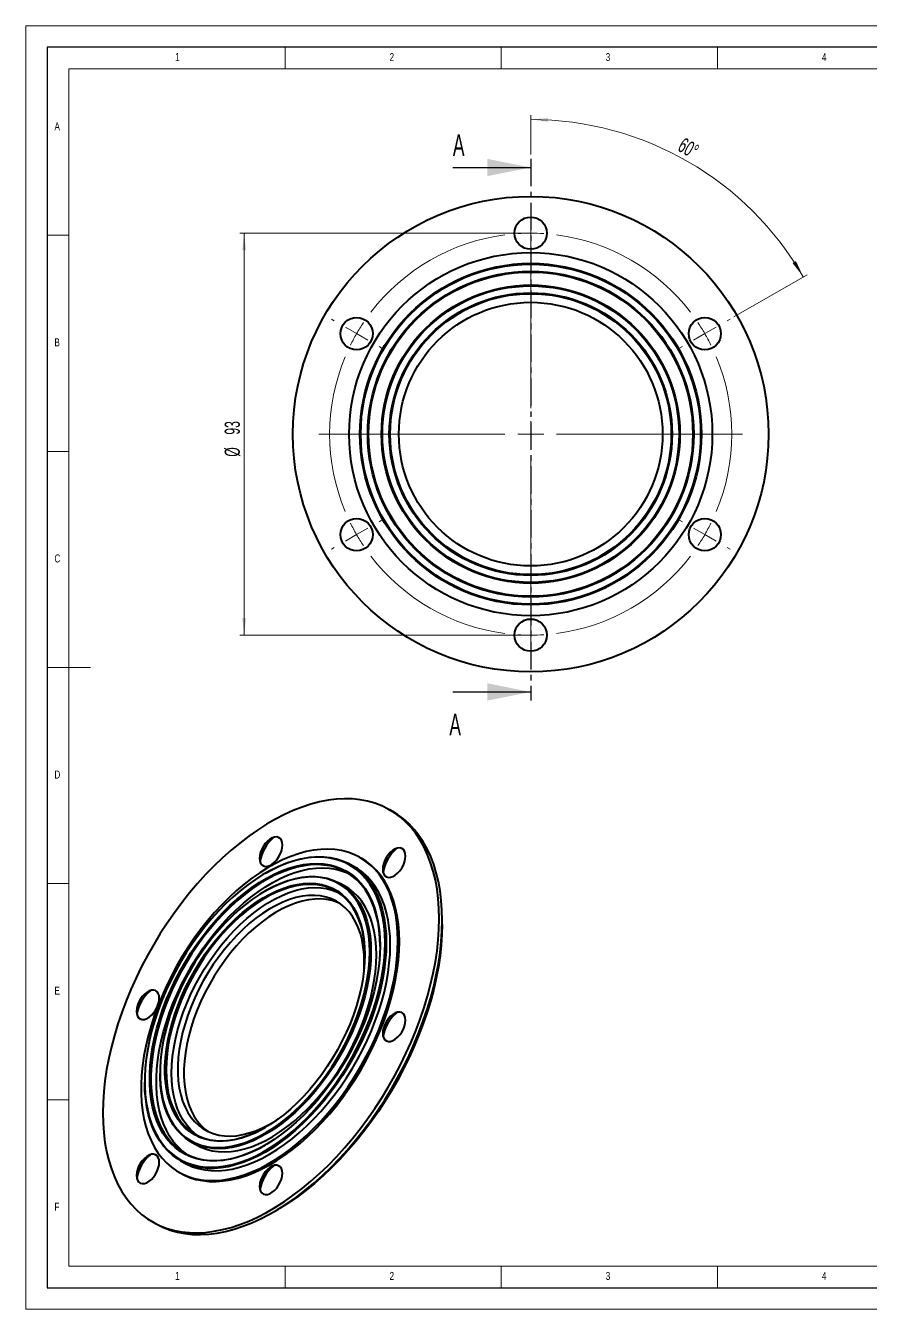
# Model space of a CAD drawing. Header units: millimetres. Extents: x 0 to 420, y 0 to 297.
# Drawn here: x 0 to 195.6, y 0 to 297 of the extents above; entities that cross this region are included whole.
import ezdxf

# ---------------------------------------------------------------- set-up
doc = ezdxf.new("R2010")
doc.units = ezdxf.units.MM
doc.linetypes.add('CENTER', pattern=[10.16, 6.35, -1.27, 1.27, -1.27])
doc.styles.add('SLDTEXTSTYLE0', font='TXT', dxfattribs={"width": 0.605})
doc.styles.add('SLDTEXTSTYLE3', font='TXT', dxfattribs={"width": 0.75})
doc.dimstyles.new('SLDDIMSTYLE0', dxfattribs={"dimtxt": 3.5, "dimasz": 4, "dimexe": 0, "dimexo": 0.0625, "dimgap": 0.875, "dimtad": 1, "dimdec": 4, "dimzin": 12, "dimdsep": 46, "dimtxsty": 'SLDTEXTSTYLE0', "dimsah": 1, "dimcen": 0.09, "dimazin": 0, "dimtfac": 1, "dimtofl": 0, "dimtmove": 0, "dimatfit": 3, "dimfxl": 1, "dimfrac": 2, "dimtolj": 1, "dimtzin": 12, "dimarcsym": 0})
doc.dimstyles.new('SLDDIMSTYLE1', dxfattribs={"dimtxt": 3.5, "dimasz": 4, "dimexe": 0, "dimexo": 0.0625, "dimgap": 0.875, "dimtad": 1, "dimrnd": 1e-09, "dimzin": 12, "dimdsep": 46, "dimtxsty": 'SLDTEXTSTYLE0', "dimsah": 1, "dimcen": 0.09, "dimadec": 0, "dimazin": 0, "dimtfac": 1, "dimtofl": 0, "dimtmove": 0, "dimatfit": 3, "dimfxl": 1, "dimfrac": 2, "dimtolj": 1, "dimtzin": 12, "dimarcsym": 0})

# ---------------------------------------------------------------- blocks, each defined once
blk = doc.blocks.new('*D11')
at = {"color": 7, "linetype": 'Continuous', "lineweight": 15}
for p, q in [((116.8, 267.19), (116.8, 276.3)), ((163.77, 229.61), (180.72, 239.39))]:
    blk.add_line(p, q, dxfattribs=at)
blk.add_arc((116.8, 202.49), 72.8, 30, 90, dxfattribs=at)
for points in [[(116.8, 275.3), (120.79, 274.74), (120.81, 275.64)], [(179.85, 238.89), (178.14, 242.54), (177.37, 242.07)]]:
    blk.add_solid(points, dxfattribs=at)
at = {"color": 7, "linetype": 'Continuous', "lineweight": 15, "insert": (152.31, 271.27), "char_height": 3.5, "attachment_point": 1, "rotation": 330, "style": 'SLDTEXTSTYLE0'}
blk.add_mtext('60°', dxfattribs=at)
blk = doc.blocks.new('*D12')
at = {"color": 7, "linetype": 'Continuous', "lineweight": 15}
for p, q in [((115.8, 248.99), (49.54, 248.99)), ((50.54, 155.99), (50.54, 248.99)), ((115.8, 155.99), (49.54, 155.99))]:
    blk.add_line(p, q, dxfattribs=at)
for points in [[(50.54, 248.99), (50.09, 244.99), (50.99, 244.99)], [(50.54, 155.99), (50.99, 159.99), (50.09, 159.99)]]:
    blk.add_solid(points, dxfattribs=at)
at = {"color": 7, "linetype": 'Continuous', "lineweight": 15, "char_height": 3.5, "attachment_point": 1, "rotation": 90, "style": 'SLDTEXTSTYLE0'}
for s, insert in [('93', (46.02, 202.37)), ('%%c', (46.02, 197.27))]:
    blk.add_mtext(s, dxfattribs=dict(at, insert=insert))
blk = doc.blocks.new('SW_CENTERMARKSYMBOL_0')
at = {"color": 0, "linetype": 'Continuous', "lineweight": 0}
for p, q in [((-40.27, 29.25), (-40.27, 29.98)), ((-40.27, 23.25), (-40.27, 26.25)), ((-40.27, -17.25), (-40.27, 25.75)), ((-40.27, 23.25), (-40.27, 20.25)), ((-40.27, 17.25), (-40.27, 16.52)), ((-85.74, 3), (-86.37, 3.37)), ((5.2, 3), (5.83, 3.37)), ((-80.54, 0), (-83.14, 1.5)), ((-80.54, 0), (-77.94, -1.5)), ((0, 0), (-2.6, -1.5)), ((0, 0), (2.6, 1.5)), ((-75.34, -3), (-74.71, -3.37)), ((-5.2, -3), (-5.83, -3.37)), ((-40.27, -23.25), (-40.27, -20.25)), ((-46.27, -23.25), (-89.27, -23.25)), ((-40.27, -23.25), (-43.27, -23.25)), ((-40.27, -23.25), (-40.27, -26.25)), ((-40.27, -23.25), (-37.27, -23.25)), ((-34.27, -23.25), (8.73, -23.25)), ((-40.27, -29.25), (-40.27, -72.25)), ((-75.34, -43.5), (-74.71, -43.13)), ((-5.2, -43.5), (-5.83, -43.13)), ((-80.54, -46.5), (-83.14, -48)), ((-80.54, -46.5), (-77.94, -45)), ((0, -46.5), (-2.6, -45)), ((0, -46.5), (2.6, -48)), ((-85.74, -49.5), (-86.37, -49.87)), ((5.2, -49.5), (5.83, -49.87)), ((-40.27, -63.75), (-40.27, -63.02)), ((-40.27, -69.75), (-40.27, -66.75)), ((-40.27, -69.75), (-40.27, -72.75)), ((-40.27, -75.75), (-40.27, -76.48))]:
    blk.add_line(p, q, dxfattribs=at)
for start, end in [(97.393, 142.607), (90, 93.6965), (86.3035, 90), (37.393, 82.607), (150, 153.6965), (146.3035, 150), (30, 33.6965), (26.3035, 30), (157.393, 202.607), (337.393, 22.607), (206.3035, 210), (330, 333.6965), (210, 213.6965), (326.3035, 330), (217.393, 262.607), (277.393, 322.607), (266.3035, 270), (270, 273.6965)]:
    blk.add_arc((-40.27, -23.25), 46.5, start, end, dxfattribs=at)

msp = doc.modelspace()

# ---------------------------------------------------------------- linework, layer by layer
at = {"color": 7, "linetype": 'Continuous', "lineweight": 0}
for p, q in [((0, 297), (0, 0.01734)), ((420, 297), (0, 297)), ((60, 287), (60, 292)), ((110, 292), (110, 287)), ((160, 287), (160, 292)), ((410, 287), (10, 287)), ((10, 287), (10, 10)), ((10, 248.5), (5, 248.5)), ((5, 198.5), (10, 198.5)), ((5, 148.5), (15, 148.5)), ((5, 98.5), (10, 98.5)), ((10, 48.5), (5, 48.5)), ((10, 10), (227.8, 10)), ((60, 5), (60, 10)), ((110, 10), (110, 5)), ((160, 5), (160, 10)), ((0, 0.01734), (419.73332, 0.02))]:
    msp.add_line(p, q, dxfattribs=at)
at = {"color": 7, "linetype": 'Continuous', "lineweight": 30}
for p, q in [((415, 292), (5, 292)), ((5, 292), (5, 5.01734)), ((98.8026, 264.1852), (116.8026, 264.1852)), ((98.8026, 142.8448), (116.8026, 142.8448)), ((5, 5.01734), (227.8, 5.01734))]:
    msp.add_line(p, q, dxfattribs=at)
at = {"color": 7, "linetype": 'CENTER', "lineweight": 30}
msp.add_line((116.8026, 266.1852), (116.8026, 140.8448), dxfattribs=at)
at = {"color": 7, "linetype": 'Continuous', "lineweight": 40}
for p, q in [((84.94393, 115.15735), (84.23682, 115.56555)), ((77.73735, 104.30692), (77.3838, 104.51102)), ((76.1339, 102.3459), (75.21466, 102.87656)), ((55.46173, 100.91837), (55.32033, 100.83672)), ((73.98765, 97.81155), (72.71486, 98.54632)), ((55.4623, 96.836), (55.3209, 96.75435)), ((96.33704, 89.15948), (96.33704, 89.97588)), ((31.07108, 54.74787), (31.07108, 54.58459)), ((27.53555, 52.70685), (27.53555, 52.54357)), ((38.21767, 38.78895), (39.49046, 38.05418)), ((35.71787, 34.4587), (36.63711, 33.92804)), ((35.38721, 31.76291), (35.74076, 31.55881)), ((57.45248, 22.61857), (58.15948, 23.02684)), ((29.24129, 20.30018), (29.9484, 19.89197))]:
    msp.add_line(p, q, dxfattribs=at)
at = {"color": 7, "linetype": 'Continuous', "lineweight": 40, "flags": 128}
for points in [[(95.62993, 90.38409), (95.57481, 92.74246), (95.4096, 95.03051), (95.13479, 97.24175), (94.75113, 99.36991), (94.25972, 101.40895), (93.66196, 103.35311), (92.95953, 105.19686), (92.15444, 106.93498), (91.24895, 108.56255), (90.24565, 110.07495), (89.14736, 111.46789), (87.95721, 112.73743), (86.67857, 113.87996), (85.31507, 114.89225), (83.87056, 115.77144), (82.34914, 116.51501), (80.75513, 117.12088), (79.09304, 117.58731), (77.36759, 117.913), (75.58366, 118.09701), (73.74632, 118.13883), (71.86077, 118.03833), (69.93235, 117.7958), (67.96654, 117.41193), (65.9689, 116.88781), (63.9451, 116.22492), (61.90087, 115.42514), (59.84201, 114.49073), (57.77435, 113.42436), (55.70376, 112.22903), (53.63611, 110.90814), (51.57725, 109.46544), (49.53302, 107.905), (47.50921, 106.23126), (45.51158, 104.44896), (43.54576, 102.56315), (41.61735, 100.57917), (39.73179, 98.50266), (37.89445, 96.33949), (36.11052, 94.0958), (34.38507, 91.77795), (32.72298, 89.39251), (31.12898, 86.94624), (29.60756, 84.44607), (28.16305, 81.8991), (26.79954, 79.31253), (25.5209, 76.69371), (24.33075, 74.05006), (23.23247, 71.38906), (22.22916, 68.71827), (21.32368, 66.04525), (20.51858, 63.37759), (19.81616, 60.72283), (19.21839, 58.08851), (18.72699, 55.4821), (18.34333, 52.91098), (18.06851, 50.38245), (17.9033, 47.90366), (17.84818, 45.48164), (17.9033, 43.12327), (18.06851, 40.83522), (18.34333, 38.62398), (18.72699, 36.49582), (19.21839, 34.45678), (19.81616, 32.51262), (20.51858, 30.66887), (21.32368, 28.93075), (22.22916, 27.30318), (23.23247, 25.79078), (24.33075, 24.39784), (25.5209, 23.1283), (26.79954, 21.98577), (28.16305, 20.97347), (29.60756, 20.09429), (31.12898, 19.35072), (32.72298, 18.74485), (34.38507, 18.27842), (36.11052, 17.95273), (37.89445, 17.76872), (39.73179, 17.7269), (41.61735, 17.8274), (43.54576, 18.06993), (45.51158, 18.4538), (47.50921, 18.97792), (49.53302, 19.64081), (51.57725, 20.44059), (53.63611, 21.375), (55.70376, 22.44137), (57.77435, 23.6367), (59.84201, 24.95759), (61.90087, 26.40029), (63.9451, 27.96073), (65.9689, 29.63447), (67.96654, 31.41677), (69.93235, 33.30258), (71.86077, 35.28656), (73.74632, 37.36307), (75.58366, 39.52624), (77.36759, 41.76993), (79.09304, 44.08778), (80.75513, 46.47322), (82.34914, 48.91949), (83.87056, 51.41965), (85.31507, 53.96663), (86.67857, 56.5532), (87.95721, 59.17202), (89.14736, 61.81567), (90.24565, 64.47667), (91.24895, 67.14746), (92.15444, 69.82048), (92.95953, 72.48814), (93.66196, 75.1429), (94.25972, 77.77722), (94.75113, 80.38363), (95.13479, 82.95475), (95.4096, 85.48328), (95.57481, 87.96207), (95.62993, 90.38409)], [(96.33704, 89.97588), (96.28192, 92.33426), (96.11671, 94.62231), (95.84189, 96.83354), (95.45824, 98.9617), (94.96683, 101.00075), (94.36907, 102.9449), (93.66664, 104.78866), (92.86154, 106.52678), (91.95606, 108.15435), (90.95275, 109.66674), (89.85447, 111.05969), (88.66432, 112.32923), (87.38568, 113.47176), (86.02217, 114.48405), (84.94393, 115.15735)], [(59.3801, 107.42666), (59.32239, 108.02742), (59.15177, 108.5353), (58.87571, 108.92809), (58.50626, 109.18862), (58.05958, 109.30552), (57.55518, 109.27367), (57.01512, 109.09445), (56.46299, 108.77572), (55.92293, 108.33138), (55.41854, 107.78088), (54.97185, 107.14825), (54.60241, 106.46117), (54.32634, 105.74964), (54.15573, 105.04477), (54.09801, 104.37737), (54.15573, 103.7766), (54.32634, 103.26873), (54.60241, 102.87593), (54.97185, 102.6154), (55.41854, 102.4985), (55.92293, 102.53036), (56.46299, 102.70957), (57.01512, 103.02831), (57.55518, 103.47264), (58.05958, 104.02315), (58.50626, 104.65577), (58.87571, 105.34286), (59.15177, 106.05439), (59.32239, 106.75925), (59.3801, 107.42666)], [(86.08399, 85.28154), (86.02875, 87.34039), (85.86323, 89.3278), (85.58806, 91.23639), (85.20425, 93.05904), (84.71323, 94.78898), (84.11683, 96.41977), (83.41728, 97.94535), (82.61715, 99.36004), (81.71945, 100.65858), (80.7275, 101.83613), (79.645, 102.88833), (78.47597, 103.81124), (77.22477, 104.60145), (75.89603, 105.256), (74.49472, 105.77247), (73.02605, 106.14893), (71.49547, 106.38399), (69.90867, 106.47676), (68.27157, 106.42691), (66.59026, 106.23461), (64.87098, 105.9006), (63.12013, 105.42609), (61.34424, 104.81287), (59.54989, 104.06321), (57.74378, 103.17991), (55.93261, 102.16624), (54.12312, 101.02598), (52.32205, 99.76337), (50.5361, 98.38311), (48.77191, 96.89034), (47.03604, 95.29059), (45.33495, 93.58984), (43.67497, 91.79439), (42.06228, 89.91095), (40.50286, 87.9465), (39.00254, 85.90836), (37.56688, 83.8041), (36.20122, 81.64157), (34.91065, 79.42879), (33.69997, 77.17401), (32.57368, 74.88561), (31.53597, 72.57211), (30.59071, 70.2421), (29.7414, 67.90427), (28.99121, 65.5673), (28.34293, 63.23989), (27.79897, 60.9307), (27.36135, 58.64832), (27.03171, 56.40123), (26.81126, 54.1978), (26.70083, 52.04623), (26.70083, 49.95451), (26.81126, 47.93044), (27.03171, 45.98153), (27.36135, 44.11505), (27.79897, 42.33792), (28.34293, 40.65678), (28.99121, 39.07786), (29.7414, 37.60704), (30.59071, 36.24979), (31.53597, 35.01117), (32.57368, 33.89578), (33.69997, 32.90776), (34.91065, 32.05081), (36.20122, 31.32809), (37.56688, 30.74231), (39.00254, 30.29563), (40.50286, 29.98973), (42.06228, 29.82574), (43.67497, 29.80427), (45.33495, 29.9254), (47.03604, 30.18868), (48.77191, 30.59313), (50.5361, 31.13724), (52.32205, 31.819), (54.12312, 32.63586), (55.93261, 33.58479), (57.74378, 34.66225), (59.54989, 35.86424), (61.34424, 37.18629), (63.12013, 38.62348), (64.87098, 40.17046), (66.59026, 41.82148), (68.27157, 43.57039), (69.90867, 45.41069), (71.49547, 47.33554), (73.02605, 49.33776), (74.49472, 51.40993), (75.89603, 53.54431), (77.22477, 55.73299), (78.47597, 57.9678), (79.645, 60.24045), (80.7275, 62.54247), (81.71945, 64.86531), (82.61715, 67.20031), (83.41728, 69.5388), (84.11683, 71.87207), (84.71323, 74.19145), (85.20425, 76.48831), (85.58806, 78.7541), (85.86323, 80.98039), (86.02875, 83.15891), (86.08399, 85.28154)], [(83.11414, 84.79169), (83.05819, 86.79467), (82.89057, 88.72499), (82.61195, 90.57487), (82.22346, 92.33686), (81.72665, 94.00388), (81.12354, 95.56921), (80.41654, 97.02654), (79.6085, 98.37001), (78.70269, 99.59421), (77.70274, 100.6942), (76.61268, 101.66557), (75.4369, 102.50439), (74.18014, 103.20729), (72.84746, 103.77145), (71.44422, 104.19458), (69.97607, 104.47498), (68.44892, 104.61153), (66.86894, 104.60367), (65.24246, 104.45145), (63.57605, 104.15546), (61.87642, 103.7169), (60.1504, 103.13754), (58.40496, 102.41971), (56.64711, 101.56631), (54.88394, 100.58076), (53.12254, 99.46704), (51.37001, 98.22962), (49.63341, 96.8735), (47.91972, 95.40414), (46.23586, 93.82744), (44.58858, 92.14976), (42.98455, 90.37786), (41.4302, 88.51887), (39.9318, 86.58027), (38.49538, 84.56987), (37.12672, 82.49577), (35.83135, 80.36631), (34.61447, 78.19008), (33.48098, 75.97583), (32.43545, 73.73249), (31.48209, 71.46908), (30.62473, 69.19472), (29.86684, 66.91856), (29.21145, 64.64977), (28.66121, 62.3975), (28.21834, 60.1708), (27.88461, 57.97864), (27.66138, 55.82985), (27.54954, 53.73308), (27.54954, 51.69678), (27.66138, 49.72914), (27.88461, 47.83809), (28.21834, 46.03124), (28.66121, 44.31587), (29.21145, 42.69888), (29.86684, 41.1868), (30.62473, 39.78569), (31.48209, 38.50121), (32.43545, 37.33853), (33.48098, 36.30232), (34.61447, 35.39677), (35.83135, 34.62553), (37.12672, 33.99168), (38.49538, 33.49779), (39.9318, 33.14584), (41.4302, 32.93726), (42.98455, 32.87288), (44.58858, 32.95296), (46.23586, 33.17718), (47.91972, 33.54464), (49.63341, 34.05385), (51.37001, 34.70277), (53.12254, 35.48879), (54.88394, 36.40873), (56.64711, 37.4589), (58.40496, 38.63506), (60.1504, 39.93247), (61.87642, 41.34593), (63.57605, 42.86973), (65.24246, 44.49774), (66.86894, 46.2234), (68.44892, 48.03976), (69.97607, 49.93951), (71.44422, 51.915), (72.84746, 53.95828), (74.18014, 56.06112), (75.4369, 58.21504), (76.61268, 60.41139), (77.70274, 62.64131), (78.70269, 64.89582), (79.6085, 67.16585), (80.41654, 69.44226), (81.12354, 71.71587), (81.72665, 73.97754), (82.22346, 76.21816), (82.61195, 78.4287), (82.89057, 80.60027), (83.05819, 82.72412), (83.11414, 84.79169)], [(55.46173, 100.91837), (55.46626, 100.921), (57.22005, 101.86979), (58.96691, 102.68755), (60.69996, 103.37105), (62.41235, 103.91758), (64.09733, 104.32501), (65.74825, 104.59171), (67.35859, 104.71664), (68.92199, 104.69929), (70.43229, 104.53975), (71.88353, 104.23863), (73.26997, 103.79714), (74.58616, 103.217), (75.82688, 102.50051), (76.98725, 101.6505), (78.06269, 100.67032), (79.04895, 99.56384), (79.94214, 98.33543), (80.73873, 96.98993), (81.43559, 95.53266), (82.02996, 93.96936), (82.51949, 92.30621), (82.90225, 90.54977), (83.17674, 88.70697), (83.34187, 86.78508), (83.39698, 84.79169)], [(86.43754, 85.07743), (86.3823, 87.13629), (86.21679, 89.1237), (85.94161, 91.03229), (85.5578, 92.85494), (85.06679, 94.58488), (84.47039, 96.21567), (83.77083, 97.74125), (82.97071, 99.15594), (82.073, 100.45448), (81.08106, 101.63203), (79.99855, 102.68423), (78.82952, 103.60714), (77.73735, 104.30692)], [(87.85542, 104.88053), (87.79771, 105.4813), (87.62709, 105.98918), (87.35102, 106.38197), (86.98158, 106.6425), (86.5349, 106.7594), (86.0305, 106.72754), (85.49044, 106.54833), (84.93831, 106.2296), (84.39825, 105.78526), (83.89385, 105.23476), (83.44717, 104.60213), (83.07773, 103.91504), (82.80166, 103.20352), (82.63104, 102.49865), (82.57333, 101.83125), (82.63104, 101.23048), (82.80166, 100.7226), (83.07773, 100.32981), (83.44717, 100.06928), (83.89385, 99.95238), (84.39825, 99.98424), (84.93831, 100.16345), (85.49044, 100.48219), (86.0305, 100.92652), (86.5349, 101.47702), (86.98158, 102.10965), (87.35102, 102.79674), (87.62709, 103.50826), (87.79771, 104.21313), (87.85542, 104.88053)], [(81.98277, 84.13857), (81.92686, 82.11368), (81.75938, 80.03273), (81.48102, 77.90446), (81.09295, 75.73779), (80.5968, 73.5418), (79.99465, 71.32572), (79.28903, 69.09882), (78.4829, 66.87047), (77.57963, 64.64999), (76.58301, 62.4467), (75.49724, 60.26986), (74.32685, 58.12857), (73.07676, 56.03184), (71.75222, 53.98844), (70.35877, 52.00696), (68.90226, 50.0957), (67.38881, 48.26268), (65.82475, 46.51558), (64.21666, 44.86175), (62.57127, 43.3081), (60.89549, 41.86117), (59.19634, 40.52701), (57.48095, 39.31123), (55.75652, 38.21892), (54.03028, 37.25466), (52.30946, 36.42251), (50.6013, 35.72595), (48.91295, 35.16789), (47.25149, 34.75069), (45.62389, 34.47609), (44.03699, 34.34524), (42.49742, 34.3587), (41.01167, 34.5164), (39.58594, 34.81768), (38.22623, 35.26129), (36.93824, 35.84536), (35.72737, 36.56744), (34.59869, 37.4245), (33.55695, 38.41294), (32.60651, 39.52863), (31.75136, 40.76688), (30.99509, 42.1225), (30.34086, 43.5898), (29.79142, 45.16262), (29.34908, 46.83438), (29.01569, 48.59806), (28.79265, 50.44625), (28.6809, 52.37122), (28.6809, 54.36488), (28.79265, 56.41888), (29.01569, 58.52459), (29.34908, 60.67319), (29.79142, 62.85566), (30.34086, 65.06285), (30.99509, 67.28551), (31.75136, 69.5143), (32.60651, 71.73989), (33.55695, 73.95293), (34.59869, 76.14414), (35.72737, 78.30434), (36.93824, 80.42446), (38.22623, 82.49562), (39.58594, 84.50911), (41.01167, 86.45651), (42.49742, 88.32962), (44.03699, 90.12062), (45.62389, 91.82198), (47.25149, 93.42656), (48.91295, 94.92764), (50.6013, 96.31891), (52.30946, 97.59455), (54.03028, 98.7492), (55.75652, 99.77803), (57.48095, 100.6767), (59.19634, 101.44146), (60.89549, 102.0691), (62.57127, 102.55699), (64.21666, 102.90307), (65.82475, 103.1059), (67.38881, 103.16463), (68.90226, 103.079), (70.35877, 102.84939), (71.75222, 102.47674), (73.07676, 101.96264), (74.32685, 101.30922), (75.49724, 100.51924), (76.58301, 99.596), (77.57963, 98.54338), (78.4829, 97.3658), (79.28903, 96.06819), (79.99465, 94.65598), (80.5968, 93.13513), (81.09295, 91.51198), (81.48102, 89.79336), (81.75938, 87.98648), (81.92686, 86.09891), (81.98277, 84.13857)], [(81.98277, 83.97528), (81.92716, 85.92523), (81.76056, 87.80278), (81.48368, 89.60008), (81.09767, 91.30958), (80.60415, 92.92412), (80.0052, 94.43691), (79.30332, 95.84162), (78.50146, 97.13234), (77.60299, 98.30368), (76.61166, 99.35072), (75.53164, 100.26906), (74.36747, 101.05485), (73.12401, 101.7048), (71.80649, 102.21618), (70.42043, 102.58684), (68.97165, 102.81524), (67.46623, 102.90041), (65.91047, 102.842), (64.31091, 102.64024), (62.67425, 102.29599), (61.00735, 101.8107), (59.31722, 101.18639), (57.61093, 100.42568), (55.89565, 99.53178), (54.17856, 98.50841), (52.46688, 97.35988), (50.76778, 96.09101), (49.08838, 94.70712), (47.43574, 93.21401), (45.81678, 91.61794), (44.23829, 89.92561), (42.7069, 88.14411), (41.22902, 86.28092), (39.81086, 84.34386), (38.45836, 82.34105), (37.1772, 80.28089), (35.97275, 78.17201), (34.85007, 76.02327), (33.81385, 73.84368), (32.86846, 71.64238), (32.01784, 69.4286), (31.26558, 67.21163), (30.61482, 65.00077), (30.0683, 62.80528), (29.6283, 60.63439), (29.29668, 58.49719), (29.07483, 56.40265), (28.96367, 54.35955), (28.96367, 52.37646), (29.07483, 50.46171), (29.29668, 48.62332), (29.6283, 46.869), (30.0683, 45.20611), (30.61482, 43.64163), (31.26558, 42.18211), (32.01784, 40.83369), (32.86846, 39.60201), (33.81385, 38.49224), (34.85007, 37.50903), (35.97275, 36.65652), (37.1772, 35.93827), (38.45836, 35.35731), (39.81086, 34.91605), (41.22902, 34.61637), (42.7069, 34.4595), (44.23829, 34.44611), (45.81678, 34.57627), (47.43574, 34.84941), (49.08838, 35.2644), (50.76778, 35.81949), (52.46688, 36.51237), (54.17856, 37.3401), (55.47057, 38.04984)], [(37.36499, 35.84212), (37.24554, 35.92175), (36.12286, 36.77427), (35.08664, 37.75747), (34.14125, 38.86724), (33.29063, 40.09892), (32.53837, 41.44734), (31.88761, 42.90686), (31.34109, 44.47134), (30.9011, 46.13423), (30.56948, 47.88855), (30.34762, 49.72694), (30.23646, 51.6417), (30.23646, 53.62478), (30.34762, 55.66788), (30.56948, 57.76242), (30.9011, 59.89962), (31.34109, 62.07052), (31.88761, 64.266), (32.53837, 66.47686), (33.29063, 68.69383), (34.14125, 70.90761), (35.08664, 73.10891), (36.12286, 75.28851), (37.24554, 77.43724), (38.44999, 79.54612), (39.73115, 81.60628), (41.08365, 83.6091), (42.50181, 85.54616), (43.97969, 87.40934), (45.51108, 89.19084), (47.08957, 90.88317), (48.70853, 92.47924), (50.36118, 93.97235), (52.04057, 95.35625), (53.73967, 96.62512), (55.45136, 97.77364), (57.16844, 98.79701), (58.88372, 99.69092), (60.59001, 100.45162), (62.28015, 101.07593), (63.94704, 101.56123), (65.5837, 101.90548), (67.18327, 102.10723), (68.73902, 102.16564), (70.24445, 102.08047), (71.69323, 101.85208), (73.07928, 101.48141), (74.3968, 100.97003), (74.84034, 100.75837)], [(84.31622, 84.26103), (84.26111, 86.25442), (84.09598, 88.1763), (83.82149, 90.0191), (83.43873, 91.77554), (82.9492, 93.4387), (82.35483, 95.00199), (81.65797, 96.45927), (80.86138, 97.80476), (79.96819, 99.03318), (78.98193, 100.13966), (77.90649, 101.11984), (76.74612, 101.96985), (76.1339, 102.3459)], [(79.57861, 82.75067), (79.52327, 84.6095), (79.35753, 86.39596), (79.08213, 88.1019), (78.69833, 89.71954), (78.20788, 91.2415), (77.61303, 92.66083), (76.91648, 93.97106), (76.12141, 95.16621), (75.23145, 96.24082), (74.25066, 97.18999), (73.18351, 98.0094), (72.03488, 98.6953), (70.81001, 99.24456), (69.51448, 99.65468), (68.15421, 99.92379), (66.7354, 100.05065), (65.26453, 100.03469), (63.7483, 99.87598), (62.19364, 99.57525), (60.60764, 99.13387), (58.99754, 98.55385), (57.37067, 97.83784), (55.73448, 96.9891), (54.09641, 96.01152), (52.46395, 94.90954), (50.84454, 93.68819), (49.24558, 92.35306), (47.67435, 90.91023), (46.13803, 89.36628), (44.64363, 87.72826), (43.19796, 86.00365), (41.80763, 84.20031), (40.47897, 82.32647), (39.21805, 80.39067), (38.03062, 78.40177), (36.9221, 76.36881), (35.89755, 74.3011), (34.96165, 72.20805), (34.11865, 70.09922), (33.37241, 67.98423), (32.72634, 65.87273), (32.18338, 63.77436), (31.74601, 61.69868), (31.41622, 59.65518), (31.19552, 57.65317), (31.08492, 55.70179), (31.08492, 53.80994), (31.19552, 51.98625), (31.41622, 50.23906), (31.74601, 48.57632), (32.18338, 47.00562), (32.72634, 45.53414), (33.37241, 44.16858), (34.11865, 42.91517), (34.96165, 41.77965), (35.89755, 40.76718), (36.9221, 39.88238), (38.03062, 39.1293), (39.21805, 38.51137), (40.47897, 38.0314), (41.80763, 37.69159), (43.19796, 37.4935), (44.64363, 37.43801), (46.13803, 37.52539), (47.67435, 37.75524), (49.24558, 38.12651), (50.84454, 38.63751), (52.46395, 39.28589), (54.09641, 40.06871), (55.73448, 40.98239), (57.37067, 42.02277), (58.99754, 43.1851), (60.60764, 44.46406), (62.19364, 45.85384), (63.7483, 47.34808), (65.26453, 48.93997), (66.7354, 50.62225), (68.15421, 52.38723), (69.51448, 54.22688), (70.81001, 56.13278), (72.03488, 58.09625), (73.18351, 60.10833), (74.25066, 62.15983), (75.23145, 64.2414), (76.12141, 66.34354), (76.91648, 68.45665), (77.61303, 70.5711), (78.20788, 72.67724), (78.69833, 74.76546), (79.08213, 76.82622), (79.35753, 78.85014), (79.52327, 80.82796), (79.57861, 82.75067)], [(78.44723, 82.09754), (78.39214, 80.22362), (78.22712, 78.295), (77.95296, 76.3209), (77.57097, 74.31072), (77.08296, 72.27404), (76.49127, 70.22055), (75.79871, 68.16006), (75.00858, 66.10238), (74.12465, 64.0573), (73.15112, 62.03459), (72.09265, 60.04388), (70.95428, 58.09465), (69.74142, 56.19619), (68.45986, 54.35756), (67.1157, 52.58751), (65.71536, 50.89448), (64.2655, 49.28653), (62.77304, 47.77133), (61.24508, 46.3561), (59.68891, 45.04759), (58.11194, 43.85202), (56.52169, 42.7751), (54.92574, 41.82197), (53.33168, 40.99715), (51.74713, 40.30458), (50.17963, 39.74756), (48.63664, 39.32875), (47.12553, 39.05015), (45.65349, 38.91307), (44.22754, 38.91818), (42.85447, 39.06544), (41.54084, 39.35417), (40.29288, 39.78297), (39.11656, 40.34981), (38.01749, 41.05199), (37.00088, 41.88615), (36.0716, 42.84834), (35.23408, 43.93395), (34.49229, 45.13782), (33.84978, 46.4542), (33.30961, 47.87684), (32.87435, 49.39894), (32.54607, 51.01325), (32.32635, 52.71208), (32.21623, 54.48734), (32.21623, 56.33057), (32.32635, 58.23297), (32.54607, 60.18549), (32.87435, 62.17882), (33.30961, 64.20346), (33.84978, 66.24976), (34.49229, 68.30797), (35.23408, 70.36829), (36.0716, 72.42089), (37.00088, 74.456), (38.01749, 76.46391), (39.11656, 78.43506), (40.29288, 80.36004), (41.54084, 82.2297), (42.85447, 84.03512), (44.22754, 85.76769), (45.65349, 87.41917), (47.12553, 88.98167), (48.63664, 90.44776), (50.17963, 91.81044), (51.74713, 93.06323), (53.33168, 94.20015), (54.92574, 95.21578), (56.52169, 96.10529), (58.11194, 96.86443), (59.68891, 97.4896), (61.24508, 97.9778), (62.77304, 98.32672), (64.2655, 98.53468), (65.71536, 98.60071), (67.1157, 98.52448), (68.45986, 98.30635), (69.74142, 97.94738), (70.95428, 97.44926), (72.09265, 96.81437), (73.15112, 96.04574), (74.12465, 95.14703), (75.00858, 94.12252), (75.79871, 92.9771), (76.49127, 91.71622), (77.08296, 90.3459), (77.57097, 88.87265), (77.95296, 87.30351), (78.22712, 85.64595), (78.39214, 83.90786), (78.44723, 82.09754)], [(78.44723, 81.93426), (78.39126, 83.75312), (78.22358, 85.49847), (77.94505, 87.16183), (77.55699, 88.73508), (77.06131, 90.21057), (76.46043, 91.58111), (75.75726, 92.84001), (74.95523, 93.98115), (74.05826, 94.99896), (73.07071, 95.88849), (71.99739, 96.6454), (70.84354, 97.266), (69.61476, 97.74728), (68.31706, 98.08689), (66.95675, 98.28316), (65.54046, 98.33516), (64.07509, 98.24261), (62.56778, 98.00598), (61.02587, 97.62642), (59.45687, 97.10577), (57.86843, 96.44657), (56.26829, 95.65204), (54.66424, 94.72604), (53.0641, 93.67309), (51.47566, 92.49832), (49.90666, 91.20744), (48.36475, 89.80675), (46.85744, 88.30308), (45.39207, 86.70374), (43.97578, 85.01653), (42.61547, 83.24967), (41.31777, 81.41177), (40.08899, 79.51178), (38.93514, 77.55897), (37.86182, 75.56283), (36.87427, 73.5331), (35.9773, 71.47966), (35.17527, 69.41253), (34.4721, 67.34177), (33.87122, 65.27746), (33.37554, 63.22967), (32.98748, 61.20838), (32.70895, 59.22343), (32.54127, 57.28448), (32.4853, 55.401), (32.54127, 53.58215), (32.70895, 51.83679), (32.98748, 50.17343), (33.37554, 48.60018), (33.87122, 47.12469), (34.4721, 45.75416), (35.17527, 44.49525), (35.9773, 43.35412), (36.87427, 42.33631), (37.86182, 41.44678), (38.93514, 40.68987), (40.08899, 40.06926), (41.31777, 39.58798), (42.61547, 39.24838), (43.97578, 39.0521), (45.39207, 39.00011), (46.85744, 39.09265), (48.36475, 39.32928), (49.90666, 39.70885), (51.47566, 40.22949), (53.0641, 40.88869), (54.66424, 41.68322), (55.47, 42.13221)], [(55.4623, 96.836), (55.87829, 97.07213), (57.52402, 97.92581), (59.16037, 98.646), (60.77987, 99.2294), (62.37512, 99.67336), (63.93884, 99.97584), (65.46391, 100.13547), (66.94336, 100.15152), (68.37044, 100.02392), (69.73864, 99.75325), (71.04173, 99.34074), (72.27374, 98.78827), (73.42907, 98.09837), (74.50243, 97.27419), (75.48894, 96.31948), (76.38409, 95.2386), (77.1838, 94.03648), (77.88441, 92.71862), (78.48274, 91.29101), (78.97604, 89.76018), (79.36208, 88.1331), (79.63908, 86.41721), (79.80579, 84.62034), (79.86145, 82.75067)], [(39.86644, 40.17525), (39.13461, 40.71201), (38.14706, 41.60154), (37.25009, 42.61935), (36.44806, 43.76049), (35.7449, 45.01939), (35.14401, 46.38992), (34.64833, 47.86541), (34.26028, 49.43867), (33.98174, 51.10203), (33.81407, 52.84738), (33.75809, 54.66623), (33.81407, 56.54972), (33.98174, 58.48866), (34.26028, 60.47361), (34.64833, 62.49491), (35.14401, 64.54269), (35.7449, 66.607), (36.44806, 68.67776), (37.25009, 70.7449), (38.14706, 72.79833), (39.13461, 74.82806), (40.20793, 76.8242), (41.36179, 78.77702), (42.59056, 80.67701), (43.88826, 82.51491), (45.24857, 84.28176), (46.66486, 85.96897), (48.13023, 87.56831), (49.63755, 89.07199), (51.17946, 90.47267), (52.74845, 91.76355), (54.33689, 92.93833), (55.93703, 93.99128), (57.54108, 94.91727), (59.14122, 95.71181), (60.72966, 96.371), (62.29866, 96.89165), (63.84057, 97.27121), (65.34788, 97.50784), (66.81325, 97.60039), (68.22954, 97.5484), (69.58985, 97.35212), (70.88756, 97.01251), (72.11633, 96.53124), (72.33888, 96.42525)], [(78.30581, 80.38309), (78.24959, 82.14769), (78.08123, 83.83817), (77.8016, 85.44574), (77.41215, 86.962), (76.91493, 88.37905), (76.31252, 89.68951), (75.60806, 90.88653), (74.80522, 91.96389), (73.9082, 92.91596), (72.92167, 93.73778), (71.85077, 94.42506), (70.70108, 94.97423), (69.4786, 95.38241), (68.1897, 95.64749), (66.84111, 95.76807), (65.43985, 95.74354), (63.99322, 95.57401), (62.50878, 95.26038), (60.99425, 94.80427), (59.45754, 94.20807), (57.90666, 93.47488), (56.34969, 92.60852), (54.79475, 91.61352), (53.24994, 90.49506), (51.72333, 89.25897), (50.22287, 87.91169), (48.75638, 86.46026), (47.3315, 84.91223), (45.95568, 83.27568), (44.63607, 81.55914), (43.37957, 79.77155), (42.19271, 77.92225), (41.08169, 76.02087), (40.0523, 74.07732), (39.10991, 72.10173), (38.25943, 70.10441), (37.50529, 68.09577), (36.85143, 66.08628), (36.30125, 64.08641), (35.85763, 62.1066), (35.52287, 60.15717), (35.29873, 58.24827), (35.18636, 56.38987), (35.18636, 54.59165), (35.29873, 52.86298), (35.52287, 51.21287), (35.85763, 49.64994), (36.30125, 48.18233), (36.85143, 46.81768), (37.50529, 45.56313), (38.25943, 44.42519), (39.10991, 43.40982), (40.0523, 42.52229), (41.08169, 41.76725), (42.19271, 41.14862), (43.37957, 40.66963), (44.63607, 40.33278), (45.95568, 40.13983), (47.3315, 40.09177), (48.75638, 40.18887), (50.22287, 40.4306), (51.72333, 40.81573), (53.24994, 41.34223), (54.79475, 42.00736), (56.34969, 42.80765), (57.90666, 43.73894), (58.40531, 44.06471)], [(81.13424, 82.0159), (81.07859, 83.88557), (80.91188, 85.68245), (80.63487, 87.39834), (80.24883, 89.02541), (79.75553, 90.55624), (79.1572, 91.98385), (78.45659, 93.30172), (77.65688, 94.50383), (76.76173, 95.58471), (75.77522, 96.53942), (74.70186, 97.3636), (73.98765, 97.81155)], [(72.67853, 93.91075), (72.11529, 94.15782), (70.89281, 94.56601), (69.60392, 94.83108), (68.25532, 94.95167), (66.85406, 94.92713), (65.40743, 94.7576), (63.92299, 94.44397), (62.40846, 93.98786), (60.87175, 93.39166), (59.32087, 92.65847), (57.7639, 91.79211), (56.20896, 90.79711), (54.66416, 89.67865), (53.13754, 88.44256), (51.63708, 87.09529), (50.17059, 85.64385), (48.74572, 84.09582), (47.36989, 82.45927), (46.05029, 80.74273), (44.79378, 78.95515), (43.60692, 77.10584), (42.4959, 75.20446), (41.46651, 73.26091), (40.52412, 71.28532), (39.67364, 69.288), (38.9195, 67.27936), (38.26564, 65.26987), (37.71547, 63.27001), (37.27184, 61.2902), (36.93708, 59.34076), (36.71294, 57.43187), (36.60057, 55.57346), (36.60057, 53.77524), (36.71294, 52.04657), (36.93708, 50.39646), (37.27184, 48.83353), (37.71547, 47.36592), (38.26564, 46.00128), (38.9195, 44.74672), (39.67364, 43.60878), (40.52412, 42.59341), (41.46651, 41.70589), (42.2138, 41.13858)], [(29.9484, 19.89197), (30.31467, 19.68609), (31.83608, 18.94251), (33.43009, 18.33665), (35.09218, 17.87021), (36.81763, 17.54452), (38.60156, 17.36051), (40.4389, 17.3187), (42.32445, 17.4192), (44.25287, 17.66172), (46.21868, 18.04559), (48.21632, 18.56972), (50.24012, 19.23261), (52.28435, 20.03239), (54.34321, 20.96679), (56.41087, 22.03317), (58.48146, 23.22849), (60.54912, 24.54938), (62.60798, 25.99209), (64.6522, 27.55253), (66.67601, 29.22627), (68.67365, 31.00857), (70.63946, 32.89438), (72.56788, 34.87835), (74.45343, 36.95487), (76.29077, 39.11803), (78.0747, 41.36172), (79.80015, 43.67957), (81.46224, 46.06501), (83.05625, 48.51129), (84.57766, 51.01145), (86.02217, 53.55843), (87.38568, 56.14499), (88.66432, 58.76381), (89.85447, 61.40747), (90.95275, 64.06846), (91.95606, 66.73925), (92.86154, 69.41227), (93.66664, 72.07994), (94.36907, 74.73469), (94.96683, 77.36901), (95.45824, 79.97542), (95.84189, 82.54654), (96.11671, 85.07508), (96.28192, 87.55387), (96.33704, 89.97588)], [(96.33704, 89.15948), (96.28199, 86.76092), (96.11701, 84.30573), (95.84257, 81.80098), (95.45946, 79.25388), (94.96879, 76.6718), (94.37196, 74.06216), (93.67072, 71.43249), (92.86706, 68.79038), (91.96332, 66.14345), (90.96209, 63.49932), (89.86627, 60.86562), (88.67901, 58.24994), (87.40373, 55.65982), (86.04412, 53.10274), (84.6041, 50.58606), (83.0878, 48.11705), (81.49962, 45.70282), (79.84412, 43.35032), (78.12608, 41.06635), (76.35046, 38.85749), (74.52237, 36.73011), (72.64708, 34.69034), (70.73, 32.74406), (68.77666, 30.89689), (66.79269, 29.15415), (64.78381, 27.52086), (62.75582, 26.00173), (60.71455, 24.60116), (58.6659, 23.32316), (58.15948, 23.02684)], [(83.39698, 84.79169), (83.34187, 82.73467), (83.17674, 80.62213), (82.90225, 78.46241), (82.51949, 76.26404), (82.02996, 74.03569), (81.43559, 71.78615), (80.73873, 69.52431), (79.94214, 67.25908), (79.04895, 64.99941), (78.06269, 62.75422), (76.98725, 60.53237), (75.82688, 58.34262), (74.58616, 56.19362), (73.26997, 54.09385), (71.88353, 52.0516), (70.43229, 50.07492), (68.92199, 48.17162), (67.35859, 46.34921), (65.74825, 44.61488), (64.09733, 42.97547), (62.41235, 41.43746), (60.69996, 40.00691), (58.96691, 38.68948), (57.22005, 37.49035), (55.46626, 36.41427), (53.71248, 35.46547), (51.96562, 34.64772), (50.23257, 33.96422), (48.52018, 33.41768), (46.8352, 33.01025), (45.18428, 32.74355), (43.57394, 32.61863), (42.01054, 32.63597), (40.50024, 32.79551), (39.049, 33.09663), (37.66256, 33.53813), (36.34637, 34.11826), (35.10565, 34.83475), (33.94528, 35.68476), (32.86984, 36.66494), (31.88358, 37.77142), (30.99039, 38.99983), (30.1938, 40.34533), (29.49694, 41.8026), (28.90257, 43.3659), (28.41304, 45.02905), (28.03028, 46.7855), (27.75579, 48.6283), (27.59066, 50.55018), (27.53555, 52.54357), (27.53555, 52.54357)], [(35.74076, 31.55881), (36.55477, 31.12399), (37.92043, 30.5382), (39.35609, 30.09153), (40.85642, 29.78563), (42.41583, 29.62164), (44.02853, 29.60017), (45.68851, 29.7213), (47.38959, 29.98458), (49.12546, 30.38902), (50.88965, 30.93314), (52.67561, 31.6149), (54.47667, 32.43176), (56.28616, 33.38069), (58.09733, 34.45815), (59.90345, 35.66014), (61.69779, 36.98219), (63.47369, 38.41938), (65.22453, 39.96636), (66.94381, 41.61738), (68.62513, 43.36629), (70.26223, 45.20659), (71.84902, 47.13143), (73.3796, 49.13366), (74.84828, 51.20582), (76.24959, 53.34021), (77.57832, 55.52888), (78.82952, 57.7637), (79.99855, 60.03635), (81.08106, 62.33837), (82.073, 64.6612), (82.97071, 66.99621), (83.77083, 69.3347), (84.47039, 71.66797), (85.06679, 73.98735), (85.5578, 76.28421), (85.94161, 78.55), (86.21679, 80.77629), (86.3823, 82.9548), (86.43754, 85.07743)], [(36.63711, 33.92804), (37.26561, 33.5876), (38.58179, 33.00746), (39.96824, 32.56596), (41.41948, 32.26485), (42.92978, 32.10531), (44.49318, 32.08796), (46.10352, 32.21288), (47.75444, 32.47959), (49.43942, 32.88701), (51.15181, 33.43355), (52.88486, 34.11705), (54.63172, 34.93481), (56.3855, 35.8836), (58.13929, 36.95969), (59.88615, 38.15881), (61.6192, 39.47625), (63.33159, 40.9068), (65.01657, 42.44481), (66.66749, 44.08421), (68.27782, 45.81854), (69.84123, 47.64096), (71.35153, 49.54426), (72.80277, 51.52093), (74.18921, 53.56319), (75.5054, 55.66296), (76.74612, 57.81196), (77.90649, 60.0017), (78.98193, 62.22355), (79.96819, 64.46874), (80.86138, 66.72841), (81.65797, 68.99364), (82.35483, 71.25548), (82.9492, 73.50502), (83.43873, 75.73337), (83.82149, 77.93175), (84.09598, 80.09147), (84.26111, 82.204), (84.31622, 84.26103)], [(79.86145, 82.75067), (79.80579, 80.81675), (79.63908, 78.82739), (79.36208, 76.79168), (78.97604, 74.7189), (78.48274, 72.61851), (77.88441, 70.50009), (77.1838, 68.37331), (76.38409, 66.24787), (75.48894, 64.13348), (74.50243, 62.03977), (73.42907, 59.9763), (72.27374, 57.95249), (71.04173, 55.97757), (69.73864, 54.06055), (68.37044, 52.21019), (66.94336, 50.43491), (65.46391, 48.74282), (63.93884, 47.14165), (62.37512, 45.6387), (60.77987, 44.24082), (59.16037, 42.95439), (57.52402, 41.78529), (55.87829, 40.73885), (54.23067, 39.81984), (52.58869, 39.03245), (50.95984, 38.38029), (49.35155, 37.86631), (47.77116, 37.49288), (46.22588, 37.26169), (44.72277, 37.1738), (43.26867, 37.22961), (41.87023, 37.42886), (40.53383, 37.77065), (39.26556, 38.25341), (38.0712, 38.87495), (36.95622, 39.63242), (35.9257, 40.52237), (34.98433, 41.54075), (34.13642, 42.6829), (33.38583, 43.94361), (32.73599, 45.31713), (32.18986, 46.79719), (31.74994, 48.37705), (31.41823, 50.04948), (31.19624, 51.80687), (31.085, 53.64119), (31.07108, 54.58459)], [(39.49046, 38.05418), (40.53835, 37.51864), (41.80662, 37.03588), (43.14302, 36.69409), (44.54147, 36.49484), (45.99556, 36.43903), (47.49868, 36.52692), (49.04395, 36.75811), (50.62434, 37.13154), (52.23263, 37.64552), (53.86148, 38.29768), (55.50346, 39.08507), (57.15108, 40.00408), (58.79682, 41.05052), (60.43317, 42.21963), (62.05266, 43.50605), (63.64791, 44.90393), (65.21163, 46.40688), (66.7367, 48.00806), (68.21615, 49.70014), (69.64323, 51.47542), (71.01144, 53.32579), (72.31452, 55.2428), (73.54653, 57.21772), (74.70186, 59.24153), (75.77522, 61.305), (76.76173, 63.39871), (77.65688, 65.5131), (78.45659, 67.63854), (79.1572, 69.76532), (79.75553, 71.88374), (80.24883, 73.98413), (80.63487, 76.05691), (80.91188, 78.09263), (81.07859, 80.08198), (81.13424, 82.0159)], [(78.24162, 78.42594), (78.24959, 78.55358), (78.30581, 80.38309)], [(30.90478, 72.00363), (30.84707, 72.6044), (30.67645, 73.11227), (30.40039, 73.50506), (30.03094, 73.7656), (29.58426, 73.8825), (29.07987, 73.85064), (28.5398, 73.67143), (27.98768, 73.35269), (27.44761, 72.90836), (26.94322, 72.35785), (26.49654, 71.72523), (26.12709, 71.03814), (25.85103, 70.32661), (25.68041, 69.62175), (25.62269, 68.95435), (25.68041, 68.35358), (25.85103, 67.8457), (26.12709, 67.45291), (26.49654, 67.19237), (26.94322, 67.07548), (27.44761, 67.10733), (27.98768, 67.28655), (28.5398, 67.60528), (29.07987, 68.04961), (29.58426, 68.60012), (30.03094, 69.23274), (30.40039, 69.91983), (30.67645, 70.63136), (30.84707, 71.33623), (30.90478, 72.00363)], [(87.85542, 66.91138), (87.79771, 67.51215), (87.62709, 68.02003), (87.35102, 68.41282), (86.98158, 68.67336), (86.5349, 68.79025), (86.0305, 68.7584), (85.49044, 68.57918), (84.93831, 68.26045), (84.39825, 67.81611), (83.89385, 67.26561), (83.44717, 66.63299), (83.07773, 65.9459), (82.80166, 65.23437), (82.63104, 64.5295), (82.57333, 63.8621), (82.63104, 63.26133), (82.80166, 62.75346), (83.07773, 62.36067), (83.44717, 62.10013), (83.89385, 61.98323), (84.39825, 62.01509), (84.93831, 62.1943), (85.49044, 62.51304), (86.0305, 62.95737), (86.5349, 63.50788), (86.98158, 64.1405), (87.35102, 64.82759), (87.62709, 65.53912), (87.79771, 66.24398), (87.85542, 66.91138)], [(30.90478, 34.03448), (30.84707, 34.63525), (30.67645, 35.14313), (30.40039, 35.53592), (30.03094, 35.79645), (29.58426, 35.91335), (29.07987, 35.88149), (28.5398, 35.70228), (27.98768, 35.38354), (27.44761, 34.93921), (26.94322, 34.38871), (26.49654, 33.75608), (26.12709, 33.06899), (25.85103, 32.35747), (25.68041, 31.6526), (25.62269, 30.9852), (25.68041, 30.38443), (25.85103, 29.87655), (26.12709, 29.48376), (26.49654, 29.22323), (26.94322, 29.10633), (27.44761, 29.13819), (27.98768, 29.3174), (28.5398, 29.63613), (29.07987, 30.08047), (29.58426, 30.63097), (30.03094, 31.2636), (30.40039, 31.95069), (30.67645, 32.66221), (30.84707, 33.36708), (30.90478, 34.03448)], [(59.3801, 31.48836), (59.32239, 32.08913), (59.15177, 32.597), (58.87571, 32.9898), (58.50626, 33.25033), (58.05958, 33.36723), (57.55518, 33.33537), (57.01512, 33.15616), (56.46299, 32.83742), (55.92293, 32.39309), (55.41854, 31.84258), (54.97185, 31.20996), (54.60241, 30.52287), (54.32634, 29.81134), (54.15573, 29.10648), (54.09801, 28.43907), (54.15573, 27.83831), (54.32634, 27.33043), (54.60241, 26.93764), (54.97185, 26.67711), (55.41854, 26.56021), (55.92293, 26.59206), (56.46299, 26.77127), (57.01512, 27.09001), (57.55518, 27.53434), (58.05958, 28.08485), (58.50626, 28.71747), (58.87571, 29.40456), (59.15177, 30.11609), (59.32239, 30.82096), (59.3801, 31.48836)]]:
    msp.add_lwpolyline(points, dxfattribs=at)
at = {"color": 7, "linetype": 'Continuous', "lineweight": 40}
for centre, radius in [((116.8026, 202.49431), 55), ((116.8026, 248.99431), 3.735), ((116.8026, 202.49431), 42), ((116.8026, 202.49431), 39.5), ((116.8026, 202.49431), 39.3), ((116.8026, 202.49431), 37.7), ((116.8026, 202.49431), 37.5), ((116.8026, 202.49431), 34.5), ((116.8026, 202.49431), 34.3), ((116.8026, 202.49431), 32.7), ((116.8026, 202.49431), 32.5), ((116.8026, 202.49431), 30.5), ((76.53242, 225.74431), 3.735), ((157.07278, 225.74431), 3.735), ((76.53242, 179.24431), 3.735), ((157.07278, 179.24431), 3.735), ((116.8026, 155.99431), 3.735)]:
    msp.add_circle(centre, radius, dxfattribs=at)
for centre, radius, start, end in [((63.29566, 102.11697), 9.25646, 129.8102523, 170.1951043), ((91.771, 99.57083), 9.25649, 129.8103096, 170.1950496), ((34.82035, 66.69394), 9.25648, 129.8102982, 170.1950883), ((91.771, 61.60168), 9.25649, 129.8103064, 170.1950664), ((34.82035, 28.72479), 9.25647, 129.810295, 170.1951051), ((63.29565, 26.17868), 9.25646, 129.8102459, 170.195138)]:
    msp.add_arc(centre, radius, start, end, dxfattribs=at)
at = {"color": 7, "linetype": 'Continuous', "lineweight": 30}
for points in [[(116.8026, 264.1852), (106.8026, 266.1852), (106.8026, 262.1852)], [(116.8026, 142.8448), (106.8026, 144.8448), (106.8026, 140.8448)]]:
    msp.add_solid(points, dxfattribs=at)

# ---------------------------------------------------------------- block references
at = {"color": 7, "linetype": 'Continuous', "lineweight": 0}
msp.add_blockref('SW_CENTERMARKSYMBOL_0', (157.07278, 225.74431), dxfattribs=at)

# ---------------------------------------------------------------- texts
at = {"color": 7, "linetype": 'Continuous', "lineweight": 0, "char_height": 1.85208, "attachment_point": 1, "style": 'SLDTEXTSTYLE3'}
for s, insert in [('1', (34.58333, 290.66802)), ('2', (84.16667, 290.66802)), ('3', (134.16667, 290.66802)), ('4', (184.16667, 290.66802)), ('A', (6.66667, 274.66802)), ('B', (6.66667, 224.66802)), ('C', (6.66667, 174.66802)), ('D', (6.66667, 124.66802)), ('E', (6.66667, 74.66802)), ('F', (6.66667, 24.66802)), ('1', (34.58333, 8.66802)), ('2', (84.16667, 8.66802)), ('3', (134.16667, 8.66802)), ('4', (184.16667, 8.66802))]:
    msp.add_mtext(s, dxfattribs=dict(at, insert=insert))
at = {"color": 7, "linetype": 'Continuous', "char_height": 5, "attachment_point": 1, "style": 'SLDTEXTSTYLE0'}
for insert in [(98.8026, 271.85556), (97.98196, 137.79055)]:
    msp.add_mtext('A', dxfattribs=dict(at, insert=insert))

# ---------------------------------------------------------------- dimensions: what is measured, and where the dimension line sits
at = {"color": 7, "linetype": 'Continuous', "lineweight": 15}
dim = msp.add_angular_dim_2l(base=(153.20325, 265.5421), line1=((162.90546, 229.11181), (151.2401, 222.37681)), line2=((116.8026, 266.1852), (116.8026, 140.8448)), dimstyle='SLDDIMSTYLE0', dxfattribs=at)
dim.commit()
dim.dimension.update_dxf_attribs({"geometry": '*D11', "text_midpoint": (153.20325, 265.5421), "dimtype": 162})
dim = msp.add_linear_dim(base=(50.53513, 248.99431), p1=(116.8026, 155.99431), p2=(116.8026, 248.99431), angle=90, text='%%c<>', dimstyle='SLDDIMSTYLE1', dxfattribs=at)
dim.commit()
dim.dimension.update_dxf_attribs({"geometry": '*D12', "text_midpoint": (50.53513, 202.49431), "dimtype": 160})

doc.saveas('drawing.dxf')
